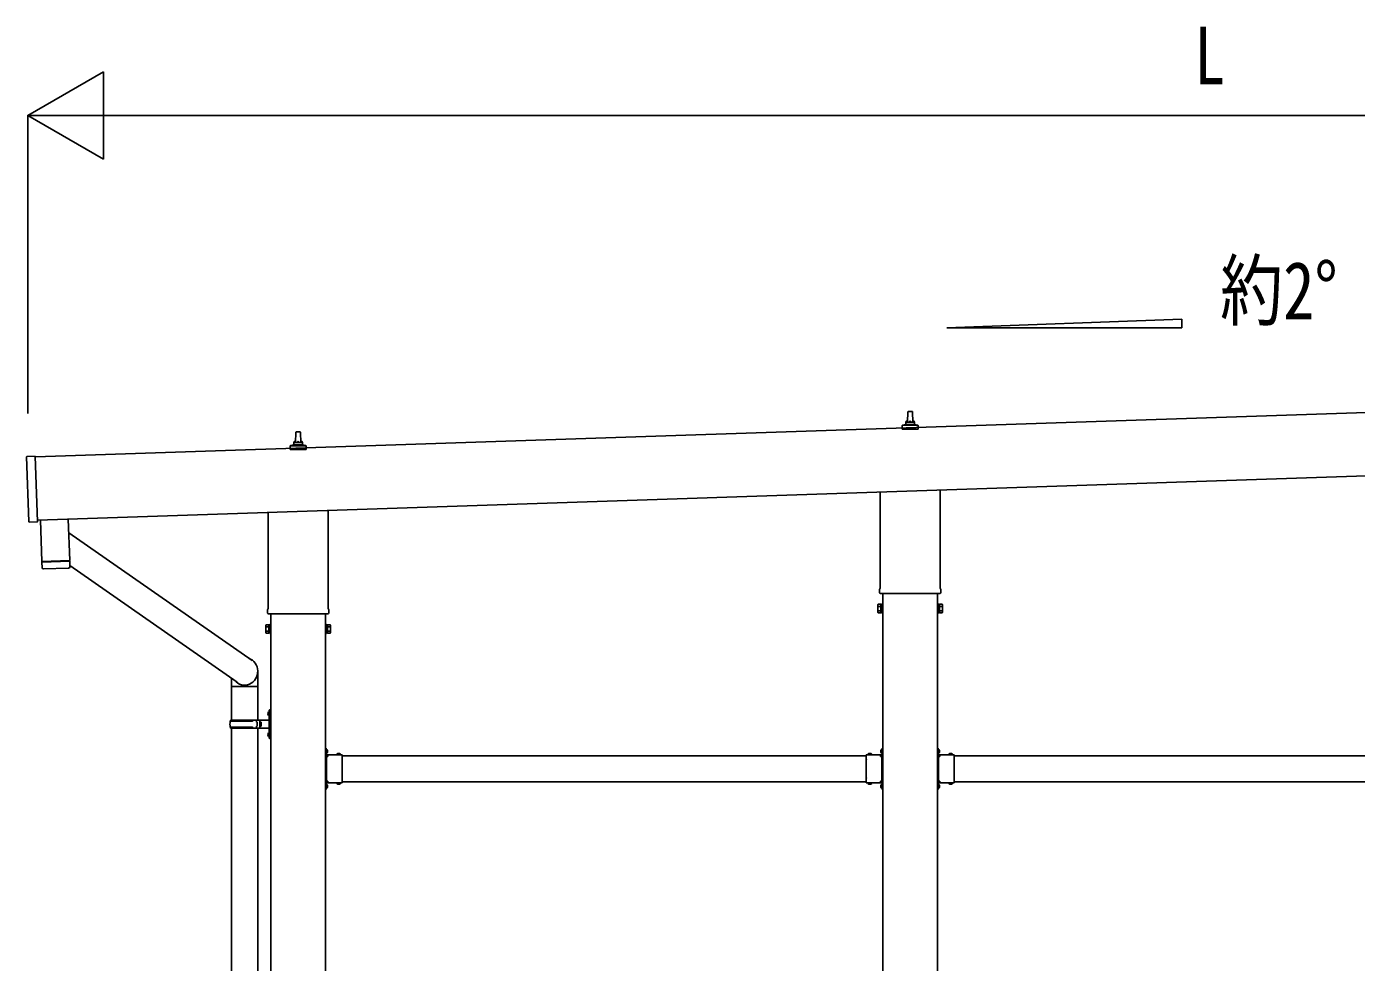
# Model space of a CAD drawing. Units: millimetres, scale not verified. Extents: x -16820 to 16820, y -11880 to 11880.
# Drawn here: x -1084 to 1958, y -6773 to -4632 of the extents above; entities that cross this region are included whole.
import ezdxf
from ezdxf.enums import TextEntityAlignment as Align

# ---------------------------------------------------------------- set-up
doc = ezdxf.new("R2010")
doc.units = ezdxf.units.MM
doc.header["$LTSCALE"] = 50
for name, color, linetype in [('0-2_USER1', 3, 'Continuous'), ('0-4_YKK_13', 4, 'Continuous'), ('0-5_YKK_A1', 4, 'Continuous'), ('0-6_YKK_D', 6, 'Continuous')]:
    doc.layers.add(name, color=color, linetype=linetype)
doc.styles.add('ＭＳ ゴシック', font='')
doc.styles.get('ＭＳ ゴシック').set_extended_font_data('MS Gothic')

msp = doc.modelspace()

# ---------------------------------------------------------------- linework, layer by layer
at = {"layer": '0-4_YKK_13'}
for p, q in [((931.08, -5537.07), (931.81, -5513.55)), ((932.81, -5512.57), (941.35, -5512.57)), ((942.35, -5513.55), (943.08, -5537.07)), ((-468.92, -5583.74), (-468.19, -5560.21)), ((-467.19, -5559.24), (-458.65, -5559.24)), ((-457.65, -5560.21), (-456.92, -5583.74)), ((918.83, -5552.57), (918.83, -5544.86)), ((955.33, -5552.57), (918.83, -5552.57)), ((919.21, -5544.07), (954.95, -5544.07)), ((919.59, -5543.89), (926.31, -5542.26)), ((926.7, -5542.07), (947.46, -5542.07)), ((927.08, -5541.29), (927.08, -5537.07)), ((928.08, -5537.07), (946.08, -5537.07)), ((947.08, -5541.29), (947.08, -5537.07)), ((954.56, -5543.89), (947.84, -5542.26)), ((955.33, -5552.57), (955.33, -5544.86)), ((-481.17, -5599.24), (-481.17, -5591.53)), ((-480.79, -5590.74), (-445.05, -5590.74)), ((-480.41, -5590.55), (-473.69, -5588.92)), ((-473.3, -5588.74), (-452.54, -5588.74)), ((-472.92, -5587.95), (-472.92, -5583.74)), ((-471.92, -5583.74), (-453.92, -5583.74)), ((-452.92, -5587.95), (-452.92, -5583.74)), ((-445.44, -5590.55), (-452.16, -5588.92)), ((-444.67, -5599.24), (-444.67, -5591.53)), ((-1079.22, -5764.5), (-1084.15, -5616.59)), ((-1064.2, -5614.92), (-1083.18, -5615.55)), ((-444.67, -5599.24), (-481.17, -5599.24)), ((868.78, -5916.56), (868.78, -5696.99)), ((1005.38, -5692.43), (1005.38, -5916.56)), ((-531.22, -5963.23), (-531.22, -5743.65)), ((-394.62, -5739.1), (-394.62, -5963.23)), ((-988.73, -5758.91), (-985.57, -5853.74)), ((-987.68, -5790.24), (-568.28, -6082.27)), ((-1049.5, -5856.88), (-1048.84, -5869.91)), ((-988.23, -5870.84), (-1045.74, -5872.76)), ((-1045.03, -5855.73), (-1044.98, -5856.73)), ((-990.07, -5853.89), (-990.05, -5854.89)), ((-985.37, -5864.96), (-602.56, -6131.51)), ((867.08, -5925.33), (867.08, -5919.83)), ((1005.02, -5928.83), (869.14, -5928.83)), ((1007.08, -5919.83), (1007.08, -5925.33)), ((863.08, -5954.83), (863.84, -5953.52)), ((863.08, -5954.83), (863.08, -5971.83)), ((870.08, -5958.43), (863.84, -5958.43)), ((1004.08, -5958.43), (1010.32, -5958.43)), ((1011.08, -5954.83), (1010.32, -5953.52)), ((1011.08, -5954.83), (1011.08, -5971.83)), ((-532.92, -5972), (-532.92, -5966.5)), ((-394.98, -5975.5), (-530.86, -5975.5)), ((-392.92, -5966.5), (-392.92, -5972)), ((863.08, -5971.83), (863.84, -5973.15)), ((870.08, -5968.24), (863.84, -5968.24)), ((870.08, -5973.15), (863.84, -5973.15)), ((872.58, -5972.53), (870.08, -5972.53)), ((1001.58, -5972.53), (1004.08, -5972.53)), ((1004.08, -5968.24), (1010.32, -5968.24)), ((1004.08, -5973.15), (1010.32, -5973.15)), ((1011.08, -5971.83), (1010.32, -5973.15)), ((-536.92, -6001.5), (-536.16, -6000.19)), ((-536.92, -6001.5), (-536.92, -6018.5)), ((-536.92, -6018.5), (-536.16, -6019.81)), ((-529.92, -6005.09), (-536.16, -6005.09)), ((-529.92, -6014.91), (-536.16, -6014.91)), ((-529.92, -6019.81), (-536.16, -6019.81)), ((-527.42, -6019.2), (-529.92, -6019.2)), ((-398.42, -6019.2), (-395.92, -6019.2)), ((-395.92, -6005.09), (-389.68, -6005.09)), ((-395.92, -6014.91), (-389.68, -6014.91)), ((-395.92, -6019.81), (-389.68, -6019.81)), ((-388.92, -6001.5), (-389.68, -6000.19)), ((-388.92, -6018.5), (-389.68, -6019.81)), ((-388.92, -6001.5), (-388.92, -6018.5)), ((-555.27, -6141.56), (-555.27, -6106.89)), ((-615.57, -6141.56), (-615.57, -6122.45)), ((-615.57, -6141.56), (-585.42, -6141.56)), ((-615.42, -6141.56), (-615.42, -6219)), ((-555.27, -6141.56), (-585.42, -6141.56)), ((-555.42, -6141.56), (-555.42, -6219)), ((-531.72, -6201.85), (-529.68, -6202.85)), ((-530.45, -6199.85), (-529.82, -6199.85)), ((-530.45, -6199.85), (-530.45, -6208.15)), ((-529.82, -6199.85), (-529.82, -6208.15)), ((-529.82, -6199.85), (-529.42, -6200.25)), ((-529.68, -6202.85), (-529.07, -6204)), ((-529.42, -6196), (-526.42, -6194.5)), ((-529.42, -6196), (-529.42, -6228)), ((-529.42, -6200.25), (-529.42, -6207.75)), ((-526.42, -6194.5), (-526.42, -6228)), ((-526.42, -6194.5), (-525.42, -6194.5)), ((-525.42, -6194.5), (-525.42, -6228)), ((-618.42, -6221), (-568.09, -6221)), ((-618.42, -6235), (-568.09, -6235)), ((-617.42, -6219), (-531.42, -6219)), ((-617.42, -6219), (-617.42, -6221)), ((-617.42, -6237), (-617.42, -6235)), ((-558.42, -6219), (-558.42, -6223.5)), ((-558.42, -6223.5), (-556.42, -6223.5)), ((-558.42, -6237), (-558.42, -6232.5)), ((-558.42, -6232.5), (-556.42, -6232.5)), ((-556.42, -6223.5), (-556.42, -6228)), ((-556.42, -6232.5), (-556.42, -6228)), ((-550.42, -6219), (-550.42, -6228)), ((-550.42, -6223.5), (-547.42, -6223.5)), ((-550.42, -6237), (-550.42, -6228)), ((-550.42, -6232.5), (-547.42, -6232.5)), ((-547.42, -6223.5), (-547.42, -6228)), ((-547.42, -6232.5), (-547.42, -6228)), ((-530.45, -6208.15), (-529.82, -6208.15)), ((-529.82, -6208.15), (-529.42, -6207.75)), ((-529.42, -6260), (-529.42, -6228)), ((-526.42, -6261.5), (-526.42, -6228)), ((-525.42, -6261.5), (-525.42, -6228)), ((-617.42, -6237), (-531.42, -6237)), ((-615.42, -6237), (-615.42, -7141.5)), ((-555.42, -6237), (-555.42, -7141.5)), ((-531.72, -6249.85), (-529.68, -6250.85)), ((-530.45, -6247.85), (-529.82, -6247.85)), ((-530.45, -6247.85), (-530.45, -6256.15)), ((-530.45, -6256.15), (-529.82, -6256.15)), ((-529.82, -6247.85), (-529.82, -6256.15)), ((-529.82, -6247.85), (-529.42, -6248.25)), ((-529.82, -6256.15), (-529.42, -6255.75)), ((-529.68, -6250.85), (-529.07, -6252)), ((-529.42, -6248.25), (-529.42, -6255.75)), ((-529.42, -6260), (-526.42, -6261.5)), ((-526.42, -6261.5), (-525.42, -6261.5)), ((-398.82, -6282.5), (-400.42, -6282.5)), ((-400.42, -6287), (-398.82, -6287)), ((-398.82, -6288), (-400.42, -6288)), ((-394.72, -6290), (-400.42, -6290)), ((-398.82, -6292), (-400.42, -6292)), ((-400.42, -6293), (-398.82, -6293)), ((-398.82, -6299.46), (-398.82, -6282.5)), ((-398.82, -6285.96), (-398.82, -6294.03)), ((-398.82, -6288.87), (-396.16, -6287.55)), ((-398.82, -6291.13), (-396.16, -6292.45)), ((-397.96, -6285.26), (-398.12, -6285.26)), ((-397.96, -6294.73), (-398.12, -6294.73)), ((-371.55, -6297.9), (-372.87, -6295.24)), ((-369.3, -6297.9), (-367.97, -6295.24)), ((843.45, -6297.9), (842.13, -6295.24)), ((845.7, -6297.9), (847.03, -6295.24)), ((868.88, -6290), (874.58, -6290)), ((872.98, -6288.87), (870.32, -6287.55)), ((872.98, -6291.13), (870.32, -6292.45)), ((872.12, -6285.27), (872.28, -6285.27)), ((872.12, -6294.74), (872.28, -6294.74)), ((872.98, -6282.5), (874.58, -6282.5)), ((872.98, -6299.46), (872.98, -6282.5)), ((872.98, -6285.97), (872.98, -6294.04)), ((874.58, -6287), (872.98, -6287)), ((872.98, -6288), (874.58, -6288)), ((872.98, -6292), (874.58, -6292)), ((874.58, -6293), (872.98, -6293)), ((1001.18, -6282.5), (999.58, -6282.5)), ((999.58, -6287), (1001.18, -6287)), ((1001.18, -6288), (999.58, -6288)), ((1005.28, -6290), (999.58, -6290)), ((1001.18, -6292), (999.58, -6292)), ((999.58, -6293), (1001.18, -6293)), ((1001.18, -6299.46), (1001.18, -6282.5)), ((1001.18, -6285.96), (1001.18, -6294.03)), ((1001.18, -6288.87), (1003.84, -6287.55)), ((1001.18, -6291.13), (1003.84, -6292.45)), ((1002.04, -6285.26), (1001.88, -6285.26)), ((1002.04, -6294.73), (1001.88, -6294.73)), ((1028.45, -6297.9), (1027.13, -6295.24)), ((1030.7, -6297.9), (1032.03, -6295.24)), ((-362.42, -6297.9), (-398.82, -6297.9)), ((-398.42, -6299.5), (-395.42, -6299.5)), ((-398.42, -6308.29), (-398.42, -6301.5)), ((-398.42, -6350.29), (-398.42, -6309.71)), ((-375.16, -6297.04), (-375.16, -6297.2)), ((-366.39, -6297.9), (-374.46, -6297.9)), ((-365.69, -6297.04), (-365.69, -6297.2)), ((-362.42, -6308.29), (-362.42, -6297.9)), ((-362.42, -6350.29), (-362.42, -6309.71)), ((836.58, -6308.29), (836.58, -6297.9)), ((836.58, -6297.9), (872.98, -6297.9)), ((836.58, -6350.29), (836.58, -6309.71)), ((839.84, -6297.04), (839.84, -6297.2)), ((840.54, -6297.9), (848.61, -6297.9)), ((849.31, -6297.04), (849.31, -6297.2)), ((872.58, -6299.5), (869.58, -6299.5)), ((872.58, -6308.29), (872.58, -6301.5)), ((872.58, -6350.29), (872.58, -6309.71)), ((1037.58, -6297.9), (1001.18, -6297.9)), ((1001.58, -6299.5), (1004.58, -6299.5)), ((1001.58, -6308.29), (1001.58, -6301.5)), ((1001.58, -6350.29), (1001.58, -6309.71)), ((1024.84, -6297.04), (1024.84, -6297.2)), ((1033.61, -6297.9), (1025.54, -6297.9)), ((1034.31, -6297.04), (1034.31, -6297.2)), ((1037.58, -6308.29), (1037.58, -6297.9)), ((1037.58, -6350.29), (1037.58, -6309.71)), ((-398.42, -6358.5), (-398.42, -6351.71)), ((-362.42, -6362.1), (-362.42, -6351.71)), ((836.58, -6362.1), (836.58, -6351.71)), ((872.58, -6358.5), (872.58, -6351.71)), ((1001.58, -6358.5), (1001.58, -6351.71)), ((1037.58, -6362.1), (1037.58, -6351.71)), ((-398.82, -6368), (-400.42, -6368)), ((-398.82, -6372), (-400.42, -6372)), ((-398.82, -6377.5), (-400.42, -6377.5)), ((-398.82, -6377.5), (-398.82, -6360.54)), ((-362.42, -6362.1), (-398.82, -6362.1)), ((-398.82, -6365.96), (-398.82, -6374.03)), ((-398.82, -6368.87), (-396.16, -6367.55)), ((-398.82, -6371.13), (-396.16, -6372.45)), ((-395.42, -6360.5), (-398.42, -6360.5)), ((-397.96, -6365.26), (-398.12, -6365.26)), ((-397.96, -6374.73), (-398.12, -6374.73)), ((-375.16, -6362.96), (-375.16, -6362.8)), ((-366.39, -6362.1), (-374.46, -6362.1)), ((-371.55, -6362.1), (-372.87, -6364.76)), ((-369.3, -6362.1), (-367.97, -6364.76)), ((-365.69, -6362.96), (-365.69, -6362.8)), ((836.58, -6362.1), (872.98, -6362.1)), ((839.84, -6362.96), (839.84, -6362.8)), ((840.54, -6362.1), (848.61, -6362.1)), ((843.45, -6362.1), (842.13, -6364.76)), ((845.7, -6362.1), (847.03, -6364.76)), ((849.31, -6362.96), (849.31, -6362.8)), ((869.58, -6360.5), (872.58, -6360.5)), ((872.98, -6368.87), (870.32, -6367.55)), ((872.98, -6371.13), (870.32, -6372.45)), ((872.12, -6365.27), (872.28, -6365.27)), ((872.12, -6374.74), (872.28, -6374.74)), ((872.98, -6377.5), (872.98, -6360.54)), ((872.98, -6365.97), (872.98, -6374.04)), ((872.98, -6368), (874.58, -6368)), ((872.98, -6372), (874.58, -6372)), ((872.98, -6377.5), (874.58, -6377.5)), ((1001.18, -6368), (999.58, -6368)), ((1001.18, -6372), (999.58, -6372)), ((1001.18, -6377.5), (999.58, -6377.5)), ((1001.18, -6377.5), (1001.18, -6360.54)), ((1037.58, -6362.1), (1001.18, -6362.1)), ((1001.18, -6365.96), (1001.18, -6374.03)), ((1001.18, -6368.87), (1003.84, -6367.55)), ((1001.18, -6371.13), (1003.84, -6372.45)), ((1004.58, -6360.5), (1001.58, -6360.5)), ((1002.04, -6365.26), (1001.88, -6365.26)), ((1002.04, -6374.73), (1001.88, -6374.73)), ((1024.84, -6362.96), (1024.84, -6362.8)), ((1033.61, -6362.1), (1025.54, -6362.1)), ((1028.45, -6362.1), (1027.13, -6364.76)), ((1030.7, -6362.1), (1032.03, -6364.76)), ((1034.31, -6362.96), (1034.31, -6362.8))]:
    msp.add_line(p, q, dxfattribs=at)
for points in [[(-1064.2, -5614.92), (-1059.2, -5764.84), (-1078.18, -5765.47)], [(-1052.69, -5761.04), (-1049.53, -5855.88), (-985.57, -5853.74)], [(-985.33, -5867.8), (-985.53, -5854.74), (-1049.5, -5856.88)], [(870.08, -5973.15), (870.08, -5953.52), (863.84, -5953.52)], [(870.08, -5972.53), (870.08, -5954.13), (872.58, -5954.13)], [(1004.08, -5972.53), (1004.08, -5954.13), (1001.58, -5954.13)], [(1004.08, -5973.15), (1004.08, -5953.52), (1010.32, -5953.52)], [(-529.92, -6019.81), (-529.92, -6000.19), (-536.16, -6000.19)], [(-529.92, -6019.2), (-529.92, -6000.8), (-527.42, -6000.8)], [(-395.92, -6019.2), (-395.92, -6000.8), (-398.42, -6000.8)], [(-395.92, -6019.81), (-395.92, -6000.19), (-389.68, -6000.19)], [(-531.72, -6206.15), (-529.68, -6205.15), (-529.07, -6204)], [(-531.72, -6254.15), (-529.68, -6253.15), (-529.07, -6252)], [(-400.42, -6297.5), (-400.42, -6291.5), (-400.42, -6288.5), (-400.42, -6282.5)], [(874.58, -6297.5), (874.58, -6291.5), (874.58, -6288.5), (874.58, -6282.5)], [(999.58, -6297.5), (999.58, -6291.5), (999.58, -6288.5), (999.58, -6282.5)], [(-398.42, -6301.5), (-395.42, -6301.5), (-395.42, -6297.9)], [(872.58, -6301.5), (869.58, -6301.5), (869.58, -6297.9)], [(1001.58, -6301.5), (1004.58, -6301.5), (1004.58, -6297.9)], [(-400.42, -6377.5), (-400.42, -6371.5), (-400.42, -6368.5), (-400.42, -6362.5)], [(-398.42, -6358.5), (-395.42, -6358.5), (-395.42, -6362.1)], [(872.58, -6358.5), (869.58, -6358.5), (869.58, -6362.1)], [(874.58, -6377.5), (874.58, -6371.5), (874.58, -6368.5), (874.58, -6362.5)], [(999.58, -6377.5), (999.58, -6371.5), (999.58, -6368.5), (999.58, -6362.5)], [(1001.58, -6358.5), (1004.58, -6358.5), (1004.58, -6362.1)]]:
    msp.add_lwpolyline(points, dxfattribs=at)
for points in [[(872.58, -5973.83), (872.58, -5952.83), (874.58, -5952.83), (874.58, -5973.83)], [(1001.58, -5973.83), (1001.58, -5952.83), (999.58, -5952.83), (999.58, -5973.83)], [(-527.42, -6020.5), (-527.42, -5999.5), (-525.42, -5999.5), (-525.42, -6020.5)], [(-398.42, -6020.5), (-398.42, -5999.5), (-400.42, -5999.5), (-400.42, -6020.5)]]:
    msp.add_lwpolyline(points, close=True, dxfattribs=at)
for centre, radius, start, end in [((931.16, -5537.71), 4.13, 90, 171.17633), ((932.81, -5513.57), 1, 90, 178.60509), ((940.41, -5537.07), 4.83, 133.60282, 180), ((933.75, -5537.07), 4.83, 0, 46.39718), ((941.35, -5513.57), 1, 1.39491, 90), ((942.99, -5537.71), 4.13, 8.82367, 90), ((-467.19, -5560.24), 1, 90, 178.60509), ((-458.65, -5560.24), 1, 1.39491, 90), ((919.83, -5544.86), 1, 103.62699, 180), ((926.08, -5541.29), 1, 283.62699, 0), ((928.08, -5538.07), 1, 90, 180), ((946.08, -5538.07), 1, 0, 90), ((948.08, -5541.29), 1, 180, 256.37301), ((954.33, -5544.86), 1, 0, 76.37301), ((-480.17, -5591.53), 1, 103.62699, 180), ((-473.92, -5587.95), 1, 283.62699, 0), ((-468.84, -5584.37), 4.13, 90, 171.17633), ((-471.92, -5584.74), 1, 90, 180), ((-459.59, -5583.74), 4.83, 133.60282, 180), ((-466.25, -5583.74), 4.83, 0, 46.39718), ((-457.01, -5584.37), 4.13, 8.82367, 90), ((-453.92, -5584.74), 1, 0, 90), ((-451.92, -5587.95), 1, 180, 256.37301), ((-445.67, -5591.53), 1, 0, 76.37301), ((-1083.15, -5616.55), 1, 91.90915, 181.90915), ((-1078.22, -5764.47), 1, 181.90915, 271.90915), ((-1045.84, -5869.76), 3, 182.90915, 271.95747), ((-988.33, -5867.84), 3, 271.90915, 0.90915), ((871.08, -5919.83), 4, 125.09963, 180), ((871.08, -5925.33), 4, 180, 194.47751), ((871.08, -5925.33), 4, 194.47751, 241.04498), ((1003.08, -5925.33), 4, 298.95502, 345.52249), ((1003.08, -5919.83), 4, 0, 54.90037), ((1003.08, -5925.33), 4, 345.52249, 0), ((867.42, -5955.97), 4.34, 145.61575, 214.38425), ((879.32, -5963.33), 16.24, 162.41205, 197.58795), ((1006.73, -5955.97), 4.34, 325.61575, 34.38425), ((994.84, -5963.33), 16.24, 342.41205, 17.58795), ((-528.92, -5966.5), 4, 125.09963, 180), ((-528.92, -5972), 4, 180, 194.47751), ((-528.92, -5972), 4, 194.47751, 241.04498), ((-396.92, -5972), 4, 298.95502, 345.52249), ((-396.92, -5966.5), 4, 0, 54.90037), ((-396.92, -5972), 4, 345.52249, 0), ((867.42, -5970.69), 4.34, 145.61575, 214.38425), ((1006.73, -5970.69), 4.34, 325.61575, 34.38425), ((-532.58, -6002.64), 4.34, 145.61575, 214.38425), ((-532.58, -6017.36), 4.34, 145.61575, 214.38425), ((-520.68, -6010), 16.24, 162.41205, 197.58795), ((-393.27, -6002.64), 4.34, 325.61575, 34.38425), ((-405.16, -6010), 16.24, 342.41205, 17.58795), ((-393.27, -6017.36), 4.34, 325.61575, 34.38425), ((-526.12, -6204), 6, 136.21765, 223.78235), ((-569.67, -6228), 49.25, 171.82876, 180.00002), ((-569.67, -6228), 49.25, 180.00002, 188.17127), ((-568.09, -6219), 2, 270, 359.99998), ((-568.09, -6237), 2, 0.00005, 90.00004), ((-531.42, -6217), 2, 270, 359.99998), ((-526.12, -6252), 6, 136.21765, 223.78235), ((-531.42, -6239), 2, 0.00005, 90.00004), ((-398.12, -6285.96), 0.7, 90, 180), ((-398.12, -6294.03), 0.7, 180, 270), ((-397.96, -6286.13), 0.862, 39.12355, 90), ((-397.96, -6293.87), 0.862, 270, 320.87645), ((-402.72, -6290), 7, 0, 39.12355), ((-402.72, -6290), 7, 320.87645, 0), ((-374.29, -6297.04), 0.862, 129.12355, 180), ((-370.42, -6301.8), 7, 90, 129.12355), ((-370.42, -6301.8), 7, 50.87645, 90), ((-366.55, -6297.04), 0.862, 0, 50.87645), ((840.71, -6297.04), 0.862, 129.12355, 180), ((844.58, -6301.8), 7, 90, 129.12355), ((844.58, -6301.8), 7, 50.87645, 90), ((848.45, -6297.04), 0.862, 0, 50.87645), ((876.88, -6290), 7, 140.87645, 180), ((876.88, -6290), 7, 180, 219.12355), ((872.12, -6286.13), 0.862, 90, 140.87645), ((872.12, -6293.87), 0.862, 219.12355, 270), ((872.28, -6285.97), 0.7, 0, 90), ((872.28, -6294.04), 0.7, 270, 0), ((1001.88, -6285.96), 0.7, 90, 180), ((1001.88, -6294.03), 0.7, 180, 270), ((1002.04, -6286.13), 0.862, 39.12355, 90), ((1002.04, -6293.87), 0.862, 270, 320.87645), ((997.28, -6290), 7, 0, 39.12355), ((997.28, -6290), 7, 320.87645, 0), ((1025.71, -6297.04), 0.862, 129.12355, 180), ((1029.58, -6301.8), 7, 90, 129.12355), ((1029.58, -6301.8), 7, 50.87645, 90), ((1033.45, -6297.04), 0.862, 0, 50.87645), ((-398.42, -6297.5), 2, 180, 270), ((-399.12, -6309), 1, 314.427, 45.573), ((-374.46, -6297.2), 0.7, 180, 270), ((-366.39, -6297.2), 0.7, 270, 0), ((-361.72, -6309), 1, 134.427, 225.573), ((835.88, -6309), 1, 314.427, 45.573), ((840.54, -6297.2), 0.7, 180, 270), ((848.61, -6297.2), 0.7, 270, 0), ((873.28, -6309), 1, 134.427, 225.573), ((872.58, -6297.5), 2, 270, 0), ((1001.58, -6297.5), 2, 180, 270), ((1000.88, -6309), 1, 314.427, 45.573), ((1025.54, -6297.2), 0.7, 180, 270), ((1033.61, -6297.2), 0.7, 270, 0), ((1038.28, -6309), 1, 134.427, 225.573), ((-399.12, -6351), 1, 314.427, 45.573), ((-361.72, -6351), 1, 134.427, 225.573), ((835.88, -6351), 1, 314.427, 45.573), ((873.28, -6351), 1, 134.427, 225.573), ((1000.88, -6351), 1, 314.427, 45.573), ((1038.28, -6351), 1, 134.427, 225.573), ((-398.42, -6362.5), 2, 90, 180), ((-398.12, -6365.96), 0.7, 90, 180), ((-398.12, -6374.03), 0.7, 180, 270), ((-397.96, -6366.13), 0.862, 39.12355, 90), ((-397.96, -6373.87), 0.862, 270, 320.87645), ((-402.72, -6370), 7, 0, 39.12355), ((-402.72, -6370), 7, 320.87645, 0), ((-374.46, -6362.8), 0.7, 90, 180), ((-374.29, -6362.96), 0.862, 180, 230.87645), ((-370.42, -6358.2), 7, 230.87645, 270), ((-370.42, -6358.2), 7, 270, 309.12355), ((-366.39, -6362.8), 0.7, 0, 90), ((-366.55, -6362.96), 0.862, 309.12355, 0), ((840.54, -6362.8), 0.7, 90, 180), ((840.71, -6362.96), 0.862, 180, 230.87645), ((844.58, -6358.2), 7, 230.87645, 270), ((844.58, -6358.2), 7, 270, 309.12355), ((848.61, -6362.8), 0.7, 0, 90), ((848.45, -6362.96), 0.862, 309.12355, 0), ((876.88, -6370), 7, 140.87645, 180), ((876.88, -6370), 7, 180, 219.12355), ((872.12, -6366.13), 0.862, 90, 140.87645), ((872.12, -6373.87), 0.862, 219.12355, 270), ((872.28, -6365.97), 0.7, 0, 90), ((872.28, -6374.04), 0.7, 270, 0), ((872.58, -6362.5), 2, 0, 90), ((1001.58, -6362.5), 2, 90, 180), ((1001.88, -6365.96), 0.7, 90, 180), ((1001.88, -6374.03), 0.7, 180, 270), ((1002.04, -6366.13), 0.862, 39.12355, 90), ((1002.04, -6373.87), 0.862, 270, 320.87645), ((997.28, -6370), 7, 0, 39.12355), ((997.28, -6370), 7, 320.87645, 0), ((1025.54, -6362.8), 0.7, 90, 180), ((1025.71, -6362.96), 0.862, 180, 230.87645), ((1029.58, -6358.2), 7, 230.87645, 270), ((1029.58, -6358.2), 7, 270, 309.12355), ((1033.61, -6362.8), 0.7, 0, 90), ((1033.45, -6362.96), 0.862, 309.12355, 0)]:
    msp.add_arc(centre, radius, start, end, dxfattribs=at)
msp.add_ellipse((-585.42, -6106.89), major_axis=(0, -31.56), ratio=0.952301, start_param=5.4334137, end_param=9.103502, dxfattribs=at)
at = {"layer": '0-5_YKK_A1'}
for p, q in [((1020.59, -5321.32), (1558.19, -5301.46)), ((1558.19, -5321.32), (1020.59, -5321.32)), ((1558.19, -5301.46), (1558.19, -5321.32)), ((4327.92, -5436.63), (-1064.15, -5616.34)), ((-1059.32, -5761.26), (4332.75, -5581.52)), ((874.58, -5928.83), (874.58, -8773)), ((999.58, -8773), (999.58, -5928.83)), ((-525.42, -5975.5), (-525.42, -8773)), ((-400.42, -8773), (-400.42, -5975.5)), ((-362.42, -6300), (836.58, -6300)), ((1037.58, -6300), (2236.58, -6300)), ((-395.42, -6360), (-399.92, -6360)), ((-362.42, -6360), (836.58, -6360)), ((869.58, -6360), (874.08, -6360)), ((1004.58, -6360), (1000.08, -6360)), ((1037.58, -6360), (2236.58, -6360))]:
    msp.add_line(p, q, dxfattribs=at)
for points in [[(-395.42, -6300), (-399.92, -6300), (-399.92, -6360)], [(869.58, -6300), (874.08, -6300), (874.08, -6360)], [(1004.58, -6300), (1000.08, -6300), (1000.08, -6360)]]:
    msp.add_lwpolyline(points, dxfattribs=at)
at = {"layer": '0-6_YKK_D'}
for p, q in [((-1081.62, -4835.55), (-908.41, -4735.55)), ((-908.41, -4935.55), (-908.41, -4735.55)), ((-1081.62, -5516.87), (-1081.62, -4834.55)), ((-1081.62, -4835.55), (-908.41, -4935.55)), ((-1081.62, -4835.55), (-735.21, -4835.55)), ((4150.23, -4835.55), (-881.62, -4835.55))]:
    msp.add_line(p, q, dxfattribs=at)

# ---------------------------------------------------------------- texts
at = {"layer": '0-2_USER1', "style": 'ＭＳ ゴシック', "width": 0.8}
msp.add_text('約2°', height=132, dxfattribs=at).set_placement((1646.07, -5341.31), align=Align.BOTTOM_LEFT)
at = {"layer": '0-6_YKK_D', "style": 'ＭＳ ゴシック', "width": 0.8}
msp.add_text('L', height=132, dxfattribs=at).set_placement((1586.31, -4803.55), align=Align.BOTTOM_LEFT)

doc.saveas('drawing.dxf')
